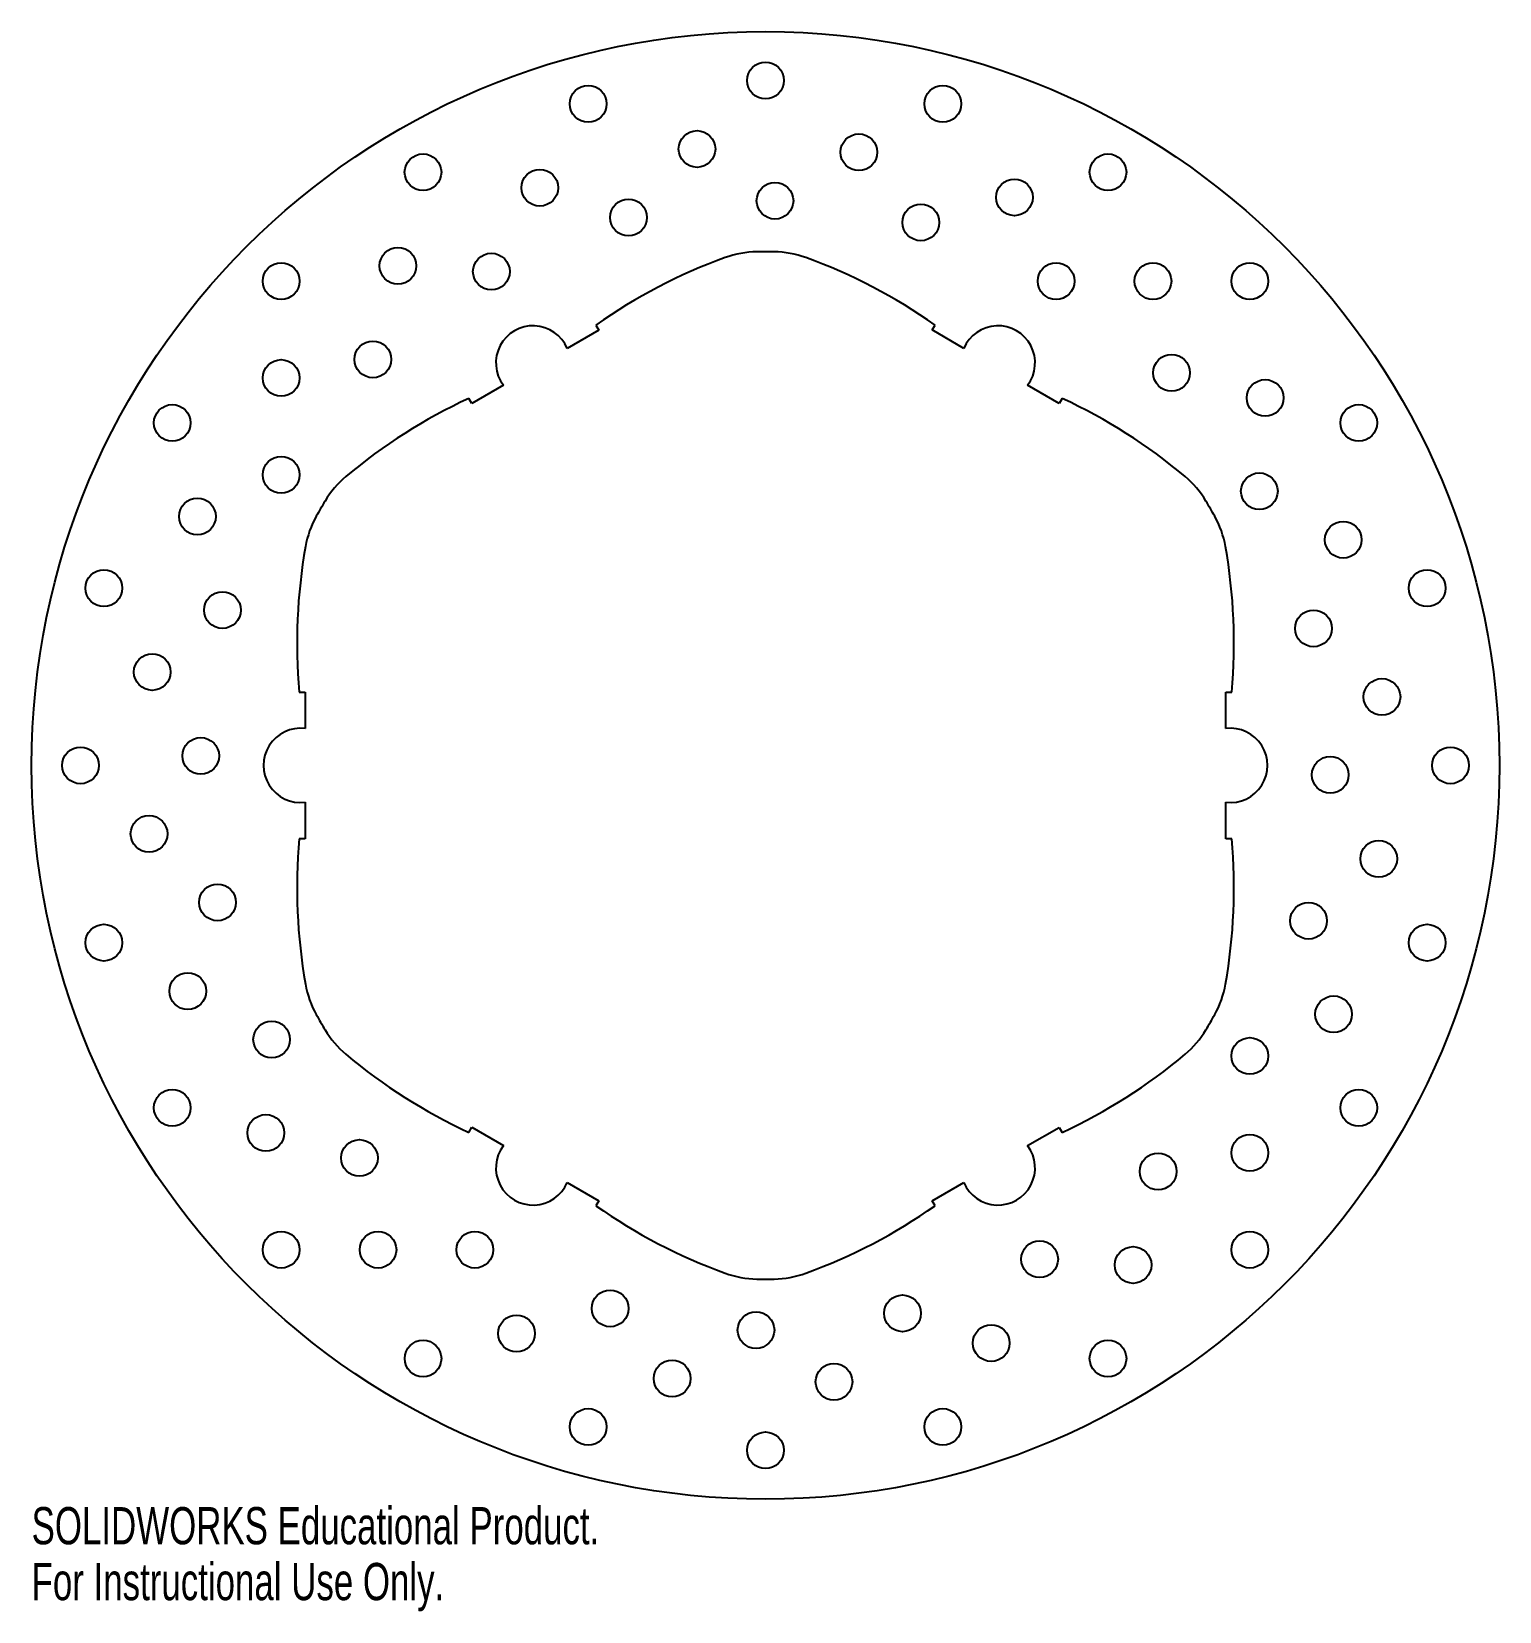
# Model space of a CAD drawing. Header units: inches. Extents: x -3.75 to 3.75, y -4.32 to 3.75.
import ezdxf

# ---------------------------------------------------------------- set-up
doc = ezdxf.new("R2010")
doc.units = ezdxf.units.IN
doc.header["$MEASUREMENT"] = 0
doc.styles.add('SLDTEXTSTYLE0', font='TXT', dxfattribs={"width": 0.7})

msp = doc.modelspace()

# ---------------------------------------------------------------- linework, layer by layer
at = {"color": 7, "linetype": 'Continuous', "lineweight": 25}
for p, q in [((-0.8512, 2.2244), (-1.0126, 2.1312)), ((-0.8662, 2.2504), (-0.8512, 2.2244)), ((0.8516, 2.2251), (0.8662, 2.2504)), ((1.0126, 2.1312), (0.8516, 2.2251)), ((-1.3394, 1.9426), (-1.5011, 1.8501)), ((1.5008, 1.8494), (1.3394, 1.9426)), ((-1.5011, 1.8501), (-1.5158, 1.8754)), ((1.5158, 1.8754), (1.5008, 1.8494)), ((-2.382, 0.375), (-2.352, 0.375)), ((-2.352, 0.375), (-2.352, 0.1886)), ((2.352, 0.1886), (2.3528, 0.375)), ((2.3528, 0.375), (2.382, 0.375)), ((-2.352, -0.1886), (-2.3528, -0.375)), ((2.352, -0.375), (2.352, -0.1886)), ((-2.3528, -0.375), (-2.382, -0.375)), ((2.382, -0.375), (2.352, -0.375)), ((-1.5158, -1.8754), (-1.5008, -1.8494)), ((-1.5008, -1.8494), (-1.3394, -1.9426)), ((1.3394, -1.9426), (1.5011, -1.8501)), ((1.5011, -1.8501), (1.5158, -1.8754)), ((-1.0126, -2.1312), (-0.8516, -2.2251)), ((0.8512, -2.2244), (1.0126, -2.1312)), ((-0.8516, -2.2251), (-0.8662, -2.2504)), ((0.8662, -2.2504), (0.8512, -2.2244))]:
    msp.add_line(p, q, dxfattribs=at)
for centre, radius in [((0, 0), 3.75), ((0, 3.5), 0.0938), ((-0.9059, 3.3807), 0.0938), ((0.9059, 3.3807), 0.0938), ((-0.35, 3.15), 0.0938), ((0.4772, 3.1333), 0.0938), ((-1.75, 3.0311), 0.0938), ((1.75, 3.0311), 0.0938), ((-1.1534, 2.9521), 0.0937), ((1.2719, 2.903), 0.0937), ((0.0485, 2.8858), 0.0938), ((-0.7, 2.8), 0.0938), ((0.7938, 2.7749), 0.0938), ((-1.8781, 2.553), 0.0938), ((-1.4008, 2.5234), 0.0938), ((-2.4749, 2.4749), 0.0937), ((1.4849, 2.4749), 0.0938), ((1.9799, 2.4749), 0.0938), ((2.4749, 2.4749), 0.0937), ((-2.0062, 2.0749), 0.0938), ((2.0749, 2.0062), 0.0938), ((-2.4749, 1.9799), 0.0937), ((2.553, 1.8781), 0.0937), ((-3.0311, 1.75), 0.0938), ((3.0311, 1.75), 0.0938), ((-2.4749, 1.4849), 0.0938), ((2.5234, 1.4008), 0.0938), ((-2.903, 1.2719), 0.0938), ((2.9521, 1.1534), 0.0937), ((-3.3807, 0.9059), 0.0938), ((3.3807, 0.9059), 0.0938), ((-2.7749, 0.7938), 0.0938), ((2.8, 0.7), 0.0937), ((-3.1333, 0.4772), 0.0937), ((3.15, 0.35), 0.0938), ((-3.5, 0), 0.0937), ((-2.8858, 0.0485), 0.0938), ((3.5, 0), 0.0937), ((2.8858, -0.0485), 0.0938), ((-3.15, -0.35), 0.0938), ((3.1333, -0.4772), 0.0938), ((-2.8, -0.7), 0.0938), ((2.7749, -0.7938), 0.0938), ((-3.3807, -0.9059), 0.0938), ((3.3807, -0.9059), 0.0938), ((-2.9521, -1.1534), 0.0938), ((2.903, -1.2719), 0.0938), ((-2.5234, -1.4008), 0.0937), ((2.4749, -1.4849), 0.0937), ((-3.0311, -1.75), 0.0938), ((3.0311, -1.75), 0.0937), ((-2.553, -1.8781), 0.0938), ((-2.0749, -2.0062), 0.0937), ((2.4749, -1.9799), 0.0938), ((2.0062, -2.0749), 0.0938), ((-2.4749, -2.4749), 0.0937), ((-1.9799, -2.4749), 0.0937), ((-1.4849, -2.4749), 0.0938), ((2.4749, -2.4749), 0.0938), ((1.4008, -2.5234), 0.0938), ((1.8781, -2.553), 0.0938), ((-0.7938, -2.7749), 0.0937), ((0.7, -2.8), 0.0938), ((-1.2719, -2.903), 0.0938), ((-0.0485, -2.8858), 0.0938), ((1.1534, -2.9521), 0.0938), ((-1.75, -3.0311), 0.0937), ((1.75, -3.0311), 0.0938), ((-0.4772, -3.1333), 0.0938), ((0.35, -3.15), 0.0938), ((-0.9059, -3.3807), 0.0938), ((0.9059, -3.3807), 0.0938), ((0, -3.5), 0.0937)]:
    msp.add_circle(centre, radius, dxfattribs=at)
for centre, radius, start, end in [((0.7478, -0.0376), 2.8, 109.92756, 125.20145), ((-0.0361, 2.1247), 0.5, 90.973, 109.92756), ((0, 0), 2.625, 89.027, 90.973), ((0.0361, 2.1247), 0.5, 70.07244, 89.027), ((-0.7478, -0.0376), 2.8, 54.79855, 70.07244), ((-1.1875, 2.0568), 0.19, 23.04843, 216.94783), ((1.1875, 2.0568), 0.19, 323.04843, 156.94783), ((-0.3414, -0.6664), 2.8, 114.79855, 130.07244), ((0.3414, -0.6664), 2.8, 49.92756, 65.20145), ((-1.822, 1.0936), 0.5, 130.07244, 149.027), ((1.822, 1.0936), 0.5, 30.973, 49.92756), ((0, 0), 2.625, 149.027, 150.973), ((0, 0), 2.625, 29.027, 30.973), ((-1.8581, 1.0311), 0.5, 150.973, 169.92756), ((1.8581, 1.0311), 0.5, 10.07244, 29.027), ((0.4065, 0.6288), 2.8, 169.92756, 185.20145), ((-0.4065, 0.6288), 2.8, 354.79855, 10.07244), ((-2.375, 0), 0.19, 83.04843, 276.94783), ((2.375, 0), 0.19, 263.04843, 96.94783), ((0.4065, -0.6288), 2.8, 174.79855, 190.07244), ((-0.4065, -0.6288), 2.8, 349.92756, 5.20145), ((-1.8581, -1.0311), 0.5, 190.07244, 209.027), ((1.8581, -1.0311), 0.5, 330.973, 349.92756), ((0, 0), 2.625, 209.027, 210.973), ((0, 0), 2.625, 329.027, 330.973), ((-1.822, -1.0936), 0.5, 210.973, 229.92756), ((1.822, -1.0936), 0.5, 310.07244, 329.027), ((-0.3414, 0.6664), 2.8, 229.92756, 245.20145), ((0.3414, 0.6664), 2.8, 294.79855, 310.07244), ((-1.1875, -2.0568), 0.19, 143.04843, 336.94783), ((1.1875, -2.0568), 0.19, 203.04843, 36.94783), ((0.7478, 0.0376), 2.8, 234.79855, 250.07244), ((-0.7478, 0.0376), 2.8, 289.92756, 305.20145), ((-0.0361, -2.1247), 0.5, 250.07244, 269.027), ((0, 0), 2.625, 269.027, 270.973), ((0.0361, -2.1247), 0.5, 270.973, 289.92756)]:
    msp.add_arc(centre, radius, start, end, dxfattribs=at)

# ---------------------------------------------------------------- texts
at = {"color": 7, "linetype": 'Continuous', "char_height": 0.1903, "attachment_point": 1, "style": 'SLDTEXTSTYLE0'}
for s, insert in [('SOLIDWORKS Educational Product.', (-3.75, -3.7901)), ('For Instructional Use Only.', (-3.75, -4.0756))]:
    msp.add_mtext(s, dxfattribs=dict(at, insert=insert))

doc.saveas('drawing.dxf')
